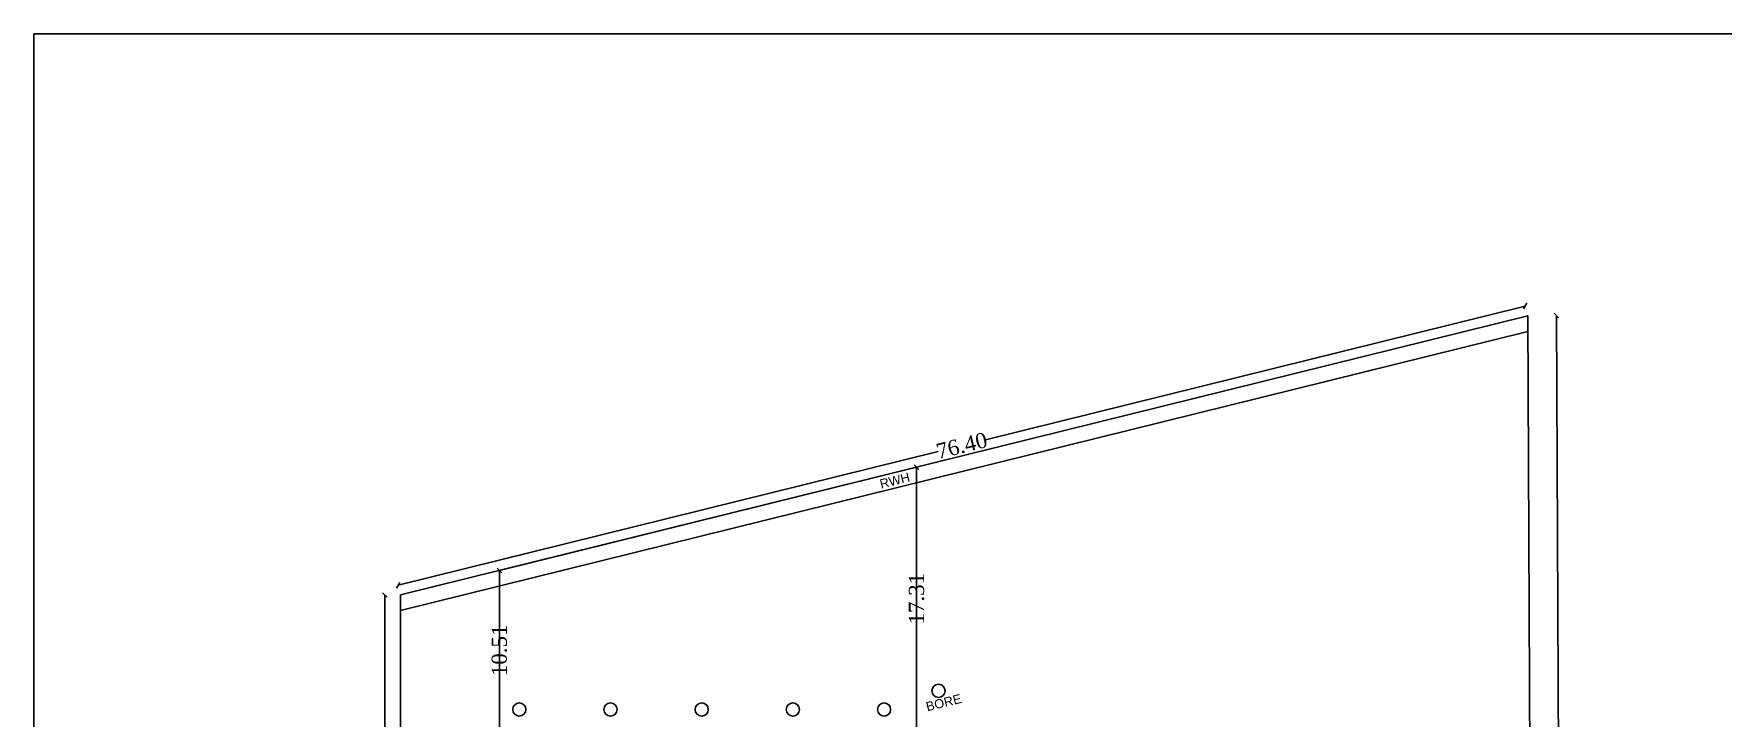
# Model space of a CAD drawing. Header units: metres. Extents: x 0 to 2048, y 111 to 219.
# Drawn here: x 1943.7 to 1999.3, y 181.4 to 203.9 of the extents above; entities that cross this region are included whole.
import ezdxf
from ezdxf.enums import TextEntityAlignment as Align

# ---------------------------------------------------------------- set-up
doc = ezdxf.new("R2010")
doc.units = ezdxf.units.M
doc.header["$LTSCALE"] = 0.5
doc.header["$MEASUREMENT"] = 0
doc.header["$PDMODE"] = 3
doc.styles.add('DIM', font='arial.ttf', dxfattribs={"height": 1})
doc.styles.add('Isa-', font='times.ttf')
doc.styles.get("Standard").update_dxf_attribs({"font": ''})
doc.styles.get('Standard').set_extended_font_data('Arial Black')
doc.dimstyles.new('STANDARD$0', dxfattribs={"dimtxt": 0.5, "dimasz": 0.1, "dimexe": 2, "dimexo": 2, "dimgap": 0, "dimtad": 0, "dimzin": 0, "dimdsep": 46, "dimtxsty": 'Standard', "dimblk": 'OBLIQUE', "dimcen": -0.0625, "dimse1": 1, "dimse2": 1, "dimclrd": 3, "dimclre": 9, "dimadec": 0, "dimazin": 0, "dimtfac": 1, "dimtix": 1, "dimtofl": 0, "dimtmove": 2, "dimatfit": 3, "dimldrblk": 'OBLIQUE', "dimfxl": 0, "dimtolj": 1, "dimtzin": 0, "dimarcsym": 0})

# ---------------------------------------------------------------- blocks, each defined once
blk = doc.blocks.new('_Oblique')
at = {"color": 0, "linetype": 'ByBlock', "lineweight": -2}
blk.add_line((-0.5, -0.5), (0.5, 0.5), dxfattribs=at)
blk = doc.blocks.new('*D93')
at = {"color": 3, "lineweight": -2, "ltscale": 2}
for p, q in [((1992.756, 194.962), (1974.997, 190.562)), ((1955.677, 185.776), (1973.437, 190.176))]:
    blk.add_line(p, q, dxfattribs=at)
at = {"layer": 'Defpoints', "color": 0, "lineweight": -3, "ltscale": 2}
for p in [(1992.756, 194.962), (1992.835, 194.644), (1955.756, 185.458)]:
    blk.add_point(p, dxfattribs=at)
at = {"color": 3, "lineweight": -2, "ltscale": 2, "xscale": 0.15, "yscale": 0.15, "zscale": 0.15}
for p, rotation in [((1992.756, 194.962), 13.91381308526707), ((1955.677, 185.776), 193.913813085267)]:
    blk.add_blockref('_Oblique', p, dxfattribs=dict(at, rotation=rotation))
at = {"color": 0, "lineweight": -3, "ltscale": 2, "insert": (1974.217, 190.369), "char_height": 0.5, "attachment_point": 5, "rotation": 13.9138, "style": 'Isa-'}
blk.add_mtext('\\A1;76.40', dxfattribs=at)
blk = doc.blocks.new('*D94')
at = {"color": 3, "lineweight": -2, "ltscale": 2}
for p, q in [((1955.233, 185.458), (1955.233, 174.67)), ((1955.233, 162.258), (1955.233, 173.047))]:
    blk.add_line(p, q, dxfattribs=at)
at = {"layer": 'Defpoints', "color": 0, "lineweight": -3, "ltscale": 2}
for p in [(1955.756, 185.458), (1955.233, 162.258), (1955.756, 162.258)]:
    blk.add_point(p, dxfattribs=at)
at = {"color": 3, "lineweight": -2, "ltscale": 2, "xscale": 0.15, "yscale": 0.15, "zscale": 0.15}
for p, rotation in [((1955.233, 185.458), 90), ((1955.233, 162.258), 270)]:
    blk.add_blockref('_Oblique', p, dxfattribs=dict(at, rotation=rotation))
at = {"color": 0, "lineweight": -3, "ltscale": 2, "insert": (1955.233, 173.858), "char_height": 0.5, "attachment_point": 5, "rotation": 90, "style": 'Isa-'}
blk.add_mtext('\\A1;46.40', dxfattribs=at)
blk = doc.blocks.new('*D95')
at = {"color": 3, "lineweight": -2, "ltscale": 2}
for p, q in [((1993.779, 194.648), (1993.872, 174.844)), ((1993.972, 153.45), (1993.879, 173.254))]:
    blk.add_line(p, q, dxfattribs=at)
at = {"layer": 'Defpoints', "color": 0, "lineweight": -3, "ltscale": 2}
for p in [(1992.835, 194.644), (1993.028, 153.446), (1993.972, 153.45)]:
    blk.add_point(p, dxfattribs=at)
at = {"color": 3, "lineweight": -2, "ltscale": 2, "xscale": 0.15, "yscale": 0.15, "zscale": 0.15}
for p, rotation in [((1993.779, 194.648), 90.26824703703569), ((1993.972, 153.45), 270.2682470370357)]:
    blk.add_blockref('_Oblique', p, dxfattribs=dict(at, rotation=rotation))
at = {"color": 0, "lineweight": -3, "ltscale": 2, "insert": (1993.876, 174.049), "char_height": 0.5, "attachment_point": 5, "rotation": 270.2682, "style": 'Isa-'}
blk.add_mtext('\\A1;82.40', dxfattribs=at)
blk = doc.blocks.new('*D110')
at = {"color": 3, "lineweight": -2, "ltscale": 2}
for p, q in [((1972.731, 189.664), (1972.731, 186.078)), ((1972.731, 181.008), (1972.731, 184.594))]:
    blk.add_line(p, q, dxfattribs=at)
at = {"layer": 'Defpoints', "color": 0, "lineweight": -3, "ltscale": 2}
for p in [(1972.731, 189.664), (1972.731, 189.664), (1972.731, 181.008)]:
    blk.add_point(p, dxfattribs=at)
at = {"color": 3, "lineweight": -2, "ltscale": 2, "xscale": 0.15, "yscale": 0.15, "zscale": 0.15}
for p, rotation in [((1972.731, 189.664), 90), ((1972.731, 181.008), 270)]:
    blk.add_blockref('_Oblique', p, dxfattribs=dict(at, rotation=rotation))
at = {"color": 0, "lineweight": -3, "ltscale": 2, "insert": (1972.731, 185.336), "char_height": 0.5, "attachment_point": 5, "rotation": 90, "style": 'Isa-'}
blk.add_mtext('\\A1;17.31', dxfattribs=at)
blk = doc.blocks.new('*D116')
at = {"color": 3, "lineweight": -2, "ltscale": 2}
for p, q in [((1959.006, 186.263), (1959.006, 184.378)), ((1959.006, 181.008), (1959.006, 182.894))]:
    blk.add_line(p, q, dxfattribs=at)
at = {"layer": 'Defpoints', "color": 0, "lineweight": -3, "ltscale": 2}
for p in [(1959.006, 186.263), (1959.006, 186.263), (1959.006, 181.008)]:
    blk.add_point(p, dxfattribs=at)
at = {"color": 3, "lineweight": -2, "ltscale": 2, "xscale": 0.15, "yscale": 0.15, "zscale": 0.15}
for p, rotation in [((1959.006, 186.263), 90), ((1959.006, 181.008), 270)]:
    blk.add_blockref('_Oblique', p, dxfattribs=dict(at, rotation=rotation))
at = {"color": 0, "lineweight": -3, "ltscale": 2, "insert": (1959.006, 183.636), "char_height": 0.5, "attachment_point": 5, "rotation": 90, "style": 'Isa-'}
blk.add_mtext('\\A1;10.51', dxfattribs=at)

msp = doc.modelspace()

# ---------------------------------------------------------------- linework, layer by layer
at = {"color": 7, "lineweight": -3}
for p, q in [((2047.83965, 203.91762), (1943.68751, 203.91762)), ((1943.68751, 203.91762), (1943.68751, 138.48062))]:
    msp.add_line(p, q, dxfattribs=at)
at = {"lineweight": -3, "ltscale": 400}
msp.add_lwpolyline([(1955.75589, 185.45833), (1992.83505, 194.64398), (1993.02793, 153.44556), (1955.75589, 162.25832)], close=True, dxfattribs=at)
at = {"color": 130, "lineweight": -3}
msp.add_lwpolyline([(1955.75589, 185.45833), (1992.83505, 194.64398), (1992.83746, 194.12946), (1955.75589, 184.94321), (1955.75589, 185.45833)], dxfattribs=at)
at = {"lineweight": -3}
msp.add_lwpolyline([(1959.00589, 181.00833), (1959.00589, 186.26345), (1972.73089, 189.66356), (1972.73089, 181.00833)], close=True, dxfattribs=at)
at = {"color": 2, "lineweight": -3, "ltscale": 2}
for centre in [(1973.4522, 182.3029), (1959.66147, 181.68985), (1962.66147, 181.68985), (1965.66147, 181.68985), (1968.66147, 181.68985), (1971.66147, 181.68985)]:
    msp.add_circle(centre, 0.21642, dxfattribs=at)

# ---------------------------------------------------------------- texts
at = {"color": 6, "lineweight": -3, "style": 'DIM'}
for s, p in [('RWH', (1972.01322, 189.22318)), ('BORE', (1973.62252, 181.91886))]:
    msp.add_text(s, height=0.3, rotation=13.913816, dxfattribs=at).set_placement(p, align=Align.MIDDLE_CENTER)

# ---------------------------------------------------------------- dimensions: what is measured, and where the dimension line sits
at = {"color": 2, "lineweight": -3, "ltscale": 2}
for p1, p2, distance, picture, middle in [((1955.75589, 185.45833), (1992.83505, 194.64398), 0.32745, '*D93', (1974.21673, 190.369)), ((1992.83505, 194.64398), (1993.02793, 153.44556), 0.9442, '*D95', (1993.87568, 174.04919)), ((1955.75589, 185.45833), (1955.75589, 162.25832), -0.52323, '*D94', (1955.23266, 173.85833))]:
    dim = msp.add_aligned_dim(p1=p1, p2=p2, distance=distance, dimstyle='STANDARD$0', override={"dimasz": 0.15, "dimlfac": 2, "dimtxsty": 'Isa-'}, dxfattribs=at)
    dim.commit()
    dim.dimension.update_dxf_attribs({"geometry": picture, "text_midpoint": middle})
at = {"color": 7, "lineweight": -3, "ltscale": 2}
for p1, p2, picture, middle in [((1972.73089, 181.00832), (1972.73089, 189.66356), '*D110', (1972.73089, 185.33594)), ((1959.00589, 181.00833), (1959.00589, 186.26345), '*D116', (1959.00589, 183.63589))]:
    dim = msp.add_aligned_dim(p1=p1, p2=p2, distance=0, dimstyle='STANDARD$0', override={"dimasz": 0.15, "dimlfac": 2, "dimtxsty": 'Isa-', "dimfxlon": 1}, dxfattribs=at)
    dim.commit()
    dim.dimension.update_dxf_attribs({"geometry": picture, "text_midpoint": middle})

doc.saveas('drawing.dxf')
